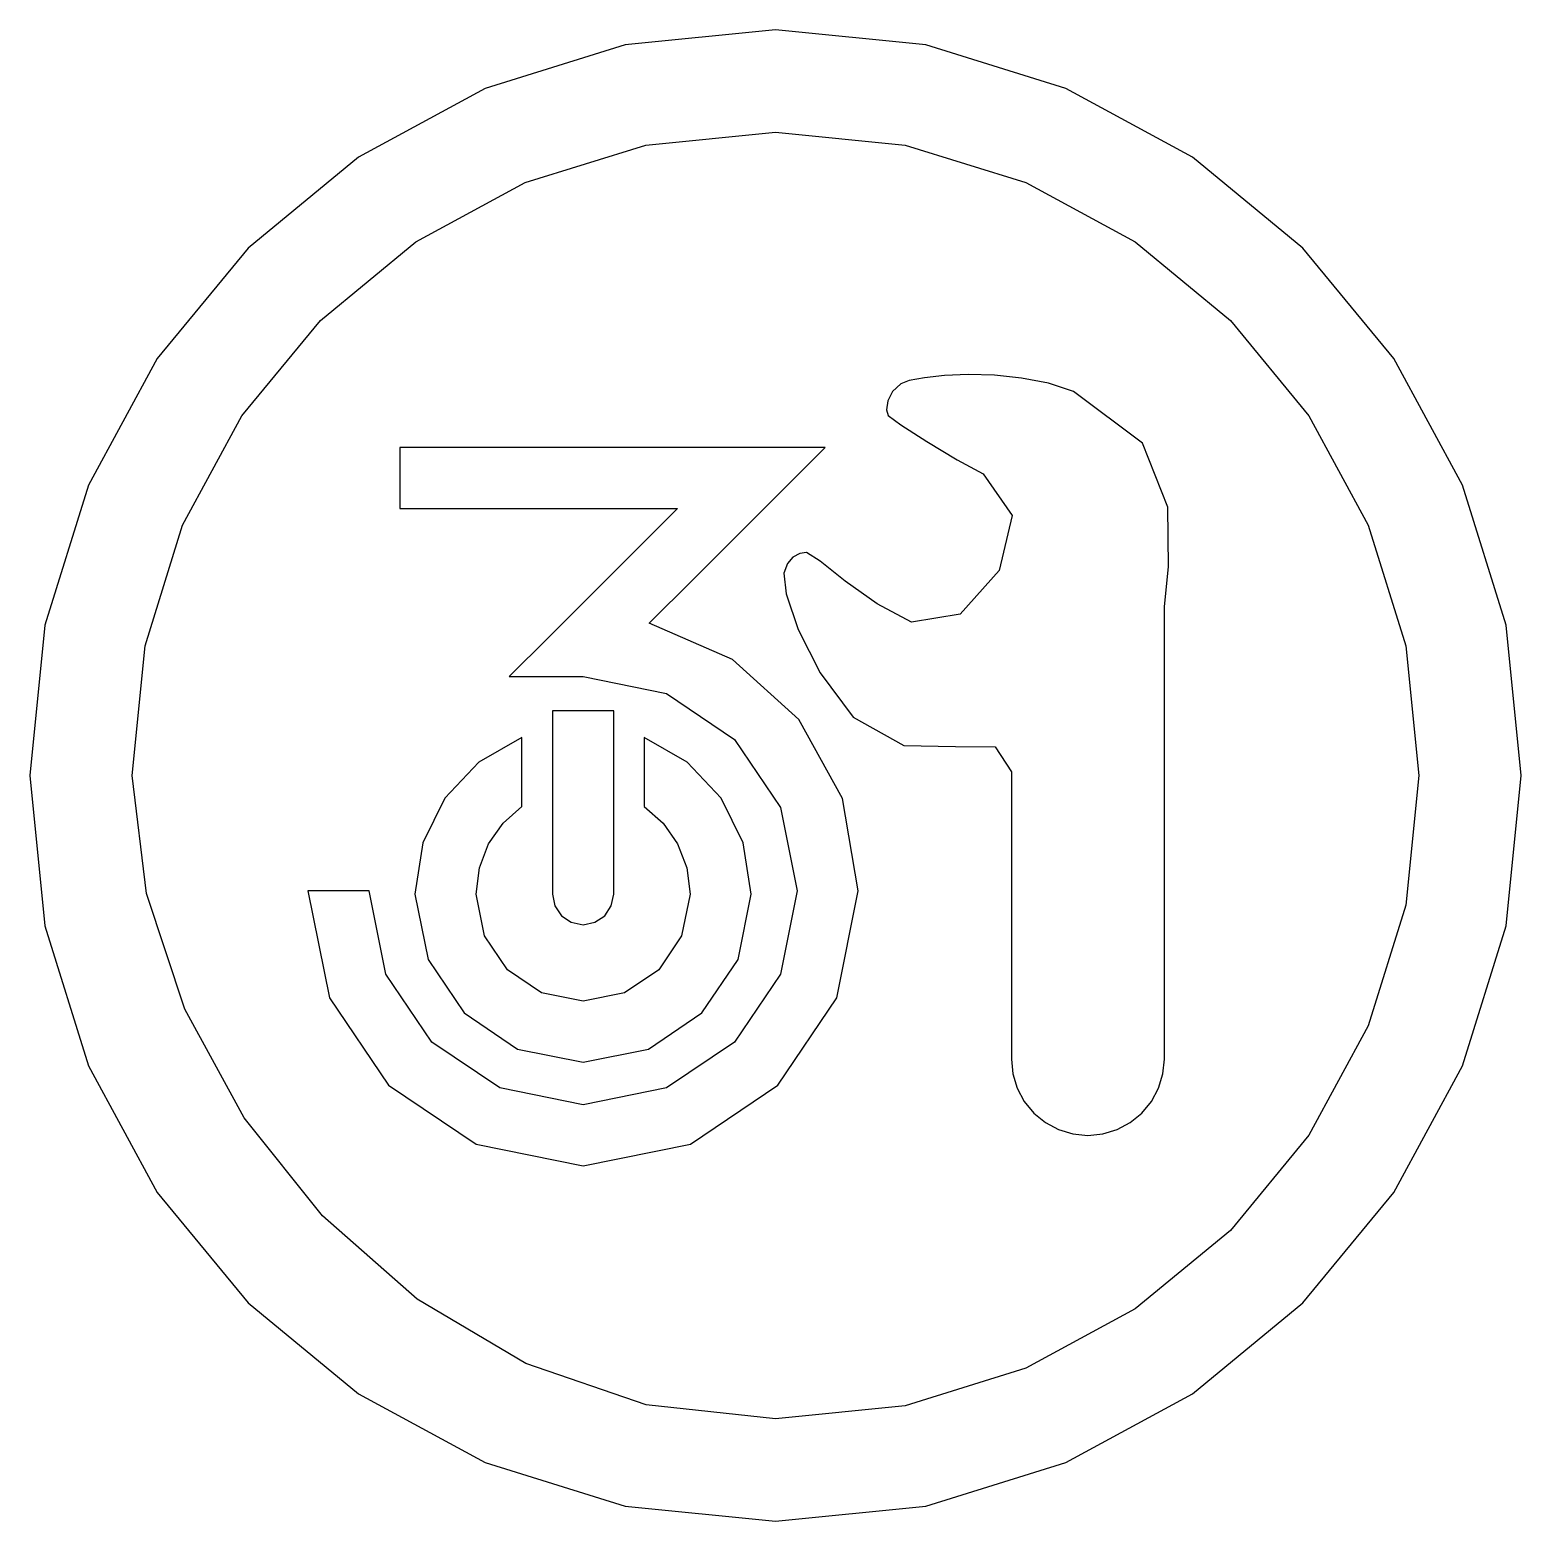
# Model space of a CAD drawing. Extents: x 0 to 50, y 0 to 50.
import ezdxf

# ---------------------------------------------------------------- set-up
doc = ezdxf.new("R2010")
doc.units = 0
doc.layers.get('0').update_dxf_attribs({"linetype": 'CONTINUOUS'})

msp = doc.modelspace()

# ---------------------------------------------------------------- linework, layer by layer
at = {"color": 7}
for points in [[(24.999998, 49.999989), (19.961758, 49.492059), (15.269063, 48.035302), (11.022462, 45.730264), (7.322501, 42.677491), (4.269727, 38.97753), (1.964688, 34.730929), (0.50793, 30.038234), (0, 24.999991), (0.50793, 19.961756), (1.964688, 15.269063), (4.269727, 11.022463), (7.322501, 7.322501), (11.022462, 4.269726), (15.269063, 1.964687), (19.961758, 0.507927), (24.999998, -0.000003), (30.038238, 0.507927), (34.73093, 1.964687), (38.977533, 4.269726), (42.677495, 7.322501), (45.73027, 11.022463), (48.035309, 15.269063), (49.492069, 19.961756), (49.999999, 24.999991), (49.492069, 30.038234), (48.035309, 34.730929), (45.73027, 38.97753), (42.677495, 42.677491), (38.977533, 45.730264), (34.73093, 48.035302), (30.038238, 49.492059), (24.999998, 49.999989)], [(24.999998, 46.574376), (29.34703, 46.135971), (33.395593, 44.878645), (37.059037, 42.889232), (40.250711, 40.254563), (42.88396, 37.061471), (44.872137, 33.39679), (46.128587, 29.347353), (46.566661, 24.999991), (46.128587, 20.652963), (44.872137, 16.604401), (42.88396, 12.940956), (40.250711, 9.749285), (37.059037, 7.116033), (33.395593, 5.127856), (29.34703, 3.871409), (24.999998, 3.433335), (20.658815, 3.905493), (16.625702, 5.287817), (12.981537, 7.442889), (9.807197, 10.233296), (7.183558, 13.521625), (5.191499, 17.170459), (3.911895, 21.042387), (3.425623, 24.999991), (3.864028, 29.347353), (5.121354, 33.39679), (7.110768, 37.061471), (9.745437, 40.254563), (12.938529, 42.889232), (16.603211, 44.878645), (20.65265, 46.135971), (25.000012, 46.574376), (25.000011, 46.574376), (25.000009, 46.574376), (25.000007, 46.574376), (25.000005, 46.574376), (25.000004, 46.574376), (25.000002, 46.574376), (24.999998, 46.574376)], [(31.462918, 38.439974), (30.664675, 38.407072), (29.991089, 38.335009), (29.486964, 38.239637), (29.197099, 38.136802), (28.924045, 37.877088), (28.769992, 37.557722), (28.725776, 37.260627), (28.78223, 37.067718), (29.206917, 36.761144), (30.075605, 36.20077), (31.091439, 35.585204), (31.957567, 35.11305), (32.933074, 33.714597), (32.495313, 31.869675), (31.190311, 30.403833), (29.564097, 30.142611), (28.414081, 30.750459), (27.340856, 31.520927), (26.497657, 32.184645), (26.037717, 32.472255), (25.810485, 32.441255), (25.585833, 32.322832), (25.39764, 32.107591), (25.279785, 31.786127), (25.359268, 31.085476), (25.756593, 29.893195), (26.495931, 28.440672), (27.601451, 26.959295), (29.3057, 26.006491), (31.032225, 25.968002), (32.369743, 25.966425), (32.906978, 25.124318), (32.906978, 22.716885), (32.906978, 20.309454), (32.906978, 17.902021), (32.906978, 15.494588), (32.957885, 14.994918), (33.105047, 14.514501), (33.341145, 14.070979), (33.658865, 13.681983), (34.048076, 13.364528), (34.491759, 13.12873), (34.972275, 12.981897), (35.471981, 12.931329), (35.971684, 12.981897), (36.4522, 13.12873), (36.895884, 13.364528), (37.285094, 13.681983), (37.602815, 14.070979), (37.838912, 14.514501), (37.986074, 14.994918), (38.036981, 15.494588), (38.036981, 18.570197), (38.036981, 21.645807), (38.036981, 24.721418), (38.036981, 27.797026), (38.036981, 28.515068), (38.036981, 29.233108), (38.036981, 29.95115), (38.036981, 30.66919), (38.175088, 31.995116), (38.151289, 33.997436), (37.308415, 36.136717), (34.989297, 37.873535), (34.150106, 38.148412), (33.251813, 38.325102), (32.340668, 38.417624), (31.462918, 38.439989), (31.462918, 38.439974)], [(12.402915, 35.998634), (12.402915, 35.486032), (12.402915, 34.973431), (12.402915, 34.460829), (12.402915, 33.948227), (14.730565, 33.948227), (17.058215, 33.948227), (19.385865, 33.948227), (21.713515, 33.948227), (20.742166, 32.976878), (19.770816, 32.005527), (18.799465, 31.034179), (17.828116, 30.062828), (17.389313, 29.626021), (16.95051, 29.189212), (16.511707, 28.752405), (16.072904, 28.315596), (16.693211, 28.315596), (17.31352, 28.315596), (17.933827, 28.315596), (18.554134, 28.315596), (21.346665, 27.750937), (23.626429, 26.211469), (25.163152, 23.928962), (25.726566, 21.135186), (25.163152, 18.342655), (23.626429, 16.062891), (21.346665, 14.526165), (18.554134, 13.962751), (15.760358, 14.526165), (13.477851, 16.062891), (11.938383, 18.342655), (11.373724, 21.135186), (10.861122, 21.135186), (10.34852, 21.135186), (9.835919, 21.135186), (9.323317, 21.135186), (10.04913, 17.544611), (12.028055, 14.613093), (14.962316, 12.63691), (18.554134, 11.912342), (22.144706, 12.63691), (25.076222, 14.613093), (27.052405, 17.544611), (27.776973, 21.135186), (27.247548, 24.225097), (25.780769, 26.872212), (23.558876, 28.892696), (20.764105, 30.10272), (22.240077, 31.576699), (23.716052, 33.050677), (25.192024, 34.524656), (26.667998, 35.998634), (23.101727, 35.998634), (19.535457, 35.998634), (15.969185, 35.998634), (12.402915, 35.998634)], [(18.546158, 19.997442), (18.945803, 20.078641), (19.273051, 20.29974), (19.49415, 20.626988), (19.575349, 21.026633), (19.575349, 22.562442), (19.575349, 24.098254), (19.575349, 25.634063), (19.575349, 27.169874), (19.062748, 27.169874), (18.550146, 27.169874), (18.037544, 27.169874), (17.524942, 27.169874), (17.524942, 25.634063), (17.524942, 24.098254), (17.524942, 22.562442), (17.524942, 21.026633), (17.604897, 20.626988), (17.823253, 20.29974), (18.14776, 20.078641), (18.546158, 19.997442)], [(18.546158, 15.386022), (20.741089, 15.829506), (22.534094, 17.038697), (23.743284, 18.831702), (24.186769, 21.026633), (23.921186, 22.740136), (23.179368, 24.24076), (22.043697, 25.446742), (20.596563, 26.276312), (20.596563, 25.697889), (20.596563, 25.119469), (20.596563, 24.541046), (20.596563, 23.962624), (21.229825, 23.402581), (21.715501, 22.709494), (22.026657, 21.908976), (22.136362, 21.026633), (21.854031, 19.629746), (21.084298, 18.488493), (19.943045, 17.71876), (18.546158, 17.436429), (17.150516, 17.71876), (16.012006, 18.488493), (15.245013, 19.629746), (14.96393, 21.026633), (15.073074, 21.908093), (15.382631, 22.708625), (15.865793, 23.40216), (16.495751, 23.962624), (16.495751, 24.541046), (16.495751, 25.119469), (16.495751, 25.697889), (16.495751, 26.276312), (15.050786, 25.446742), (13.917756, 24.24076), (13.178168, 22.740136), (12.913525, 21.026633), (13.355762, 18.831702), (14.56221, 17.038697), (16.352474, 15.829506), (18.546158, 15.386022)]]:
    msp.add_lwpolyline(points, dxfattribs=at)

doc.saveas('drawing.dxf')
